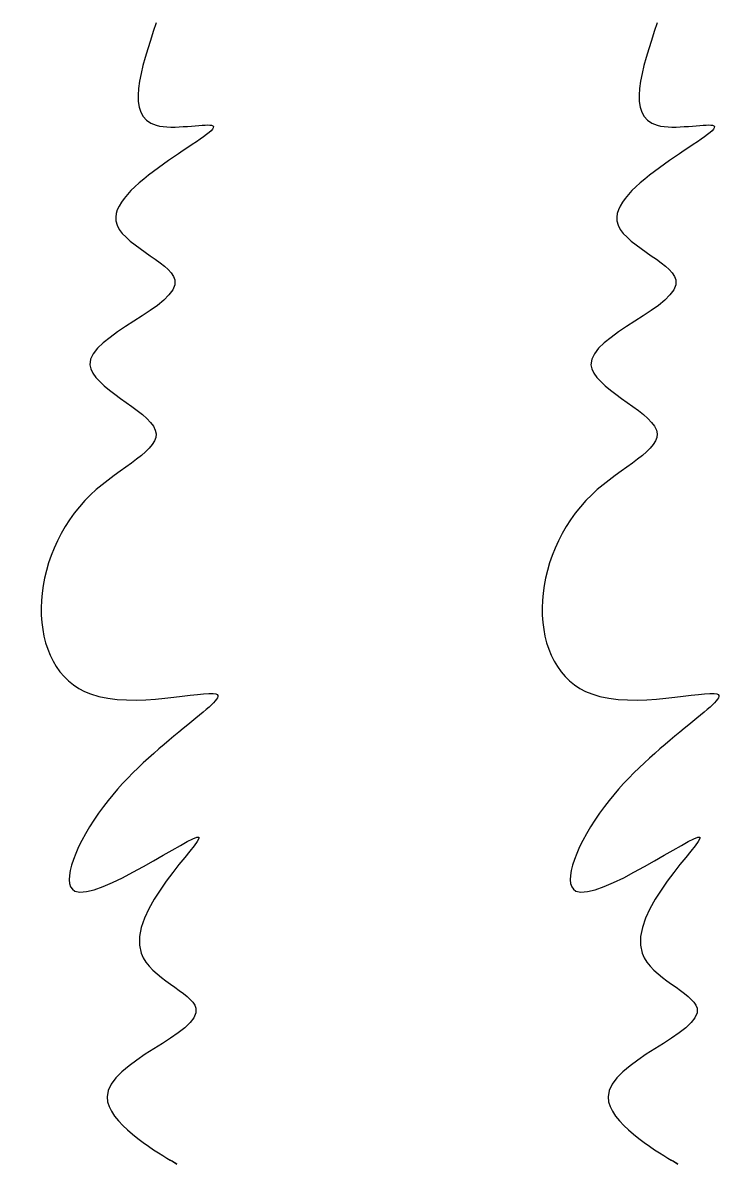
# Model space of a CAD drawing. Header units: millimetres. Extents: x 415 to 788, y 41 to 643.
import ezdxf

# ---------------------------------------------------------------- set-up
doc = ezdxf.new("R2010")
doc.units = ezdxf.units.MM
doc.layers.add('Слой1', color=130, linetype='Continuous')

msp = doc.modelspace()

# ---------------------------------------------------------------- linework, layer by layer
at = {"layer": 'Слой1'}
for points in [[(485.0645569323476, 642.6858465004341), (485.0645569323476, 588.8518038708095), (514.0967829066278, 588.8518038708095), (463.8394753286161, 538.5944962927978), (494.8178832368739, 507.6160883845399), (450.2137289218774, 463.0119340695434), (484.5785281528045, 428.6471348386162), (450.5944109275313, 394.6630176133431), (450.5944109275313, 289.8979103966824), (516.4460662070146, 289.8979103966824), (457.3145224626371, 230.7663666523049), (442.2961512363829, 186.3125309070281), (507.4340266243285, 214.6309797158863), (477.109298435625, 153.6233933184946), (505.951183407078, 124.7815083470416), (459.223021308676, 78.05334624863967), (492.3605068655238, 44.91586069179188), (492.3605068655238, 44.91586069179188, -35.0461202033237)], [(485.0645569323476, 642.6858465004341, 563.1585577447129), (485.0645569323476, 588.8518038708095, 563.1585577447129), (514.0967829066278, 588.8518038708095, 563.1585577447129), (463.8394753286161, 538.5944962927978, 563.1585577447129), (494.8178832368739, 507.6160883845399, 563.1585577447129), (450.2137289218774, 463.0119340695434, 563.1585577447129), (484.5785281528045, 428.6471348386162, 563.1585577447129), (450.5944109275313, 394.6630176133431, 563.1585577447129), (450.5944109275313, 289.8979103966824, 563.1585577447129), (516.4460662070146, 289.8979103966824, 563.1585577447129), (457.3145224626371, 230.7663666523049, 563.1585577447129), (442.2961512363829, 186.3125309070281, 563.1585577447129), (507.4340266243285, 214.6309797158863, 563.1585577447129), (477.109298435625, 153.6233933184946, 563.1585577447129), (505.951183407078, 124.7815083470416, 563.1585577447129), (459.223021308676, 78.05334624863967, 563.1585577447129), (492.3605068655238, 44.91586069179188, 563.1585577447129), (492.3605068655238, 44.91586069179188, 528.1124375413892)], [(748.3681182414784, 642.6858465004341), (748.3681182414784, 588.8518038708095), (777.4003442157587, 588.8518038708095), (727.143036637747, 538.5944962927978), (758.1214445460048, 507.6160883845399), (713.5172902310082, 463.0119340695434), (747.8820894619354, 428.6471348386162), (713.8979722366622, 394.6630176133431), (713.8979722366622, 289.8979103966824), (779.7496275161454, 289.8979103966824), (720.6180837717679, 230.7663666523049), (705.5997125455137, 186.3125309070281), (770.7375879334593, 214.6309797158863), (740.4128597447559, 153.6233933184946), (769.2547447162088, 124.7815083470416), (722.526582617807, 78.05334624863967), (755.6640681746546, 44.91586069179188), (755.6640681746546, 44.91586069179188, -35.0461202033237)], [(748.3681182414784, 642.6858465004341, 486.0796119684799), (748.3681182414784, 588.8518038708095, 486.0796119684799), (777.4003442157587, 588.8518038708095, 486.0796119684799), (727.143036637747, 538.5944962927978, 486.0796119684799), (758.1214445460048, 507.6160883845399, 486.0796119684799), (713.5172902310082, 463.0119340695434, 486.0796119684799), (747.8820894619353, 428.6471348386162, 486.0796119684799), (713.8979722366621, 394.6630176133431, 486.0796119684799), (713.8979722366621, 289.8979103966824, 486.0796119684799), (779.7496275161454, 289.8979103966824, 486.0796119684799), (720.6180837717679, 230.7663666523049, 486.0796119684799), (705.5997125455137, 186.3125309070281, 486.0796119684799), (770.7375879334593, 214.6309797158863, 486.0796119684799), (740.4128597447558, 153.6233933184946, 486.0796119684799), (769.2547447162087, 124.7815083470416, 486.0796119684799), (722.5265826178069, 78.05334624863967, 486.0796119684799), (755.6640681746546, 44.91586069179188, 486.0796119684799), (755.6640681746546, 44.91586069179188, 451.0334917651562)]]:
    msp.add_spline(points, degree=3, dxfattribs=at)

doc.saveas('drawing.dxf')
